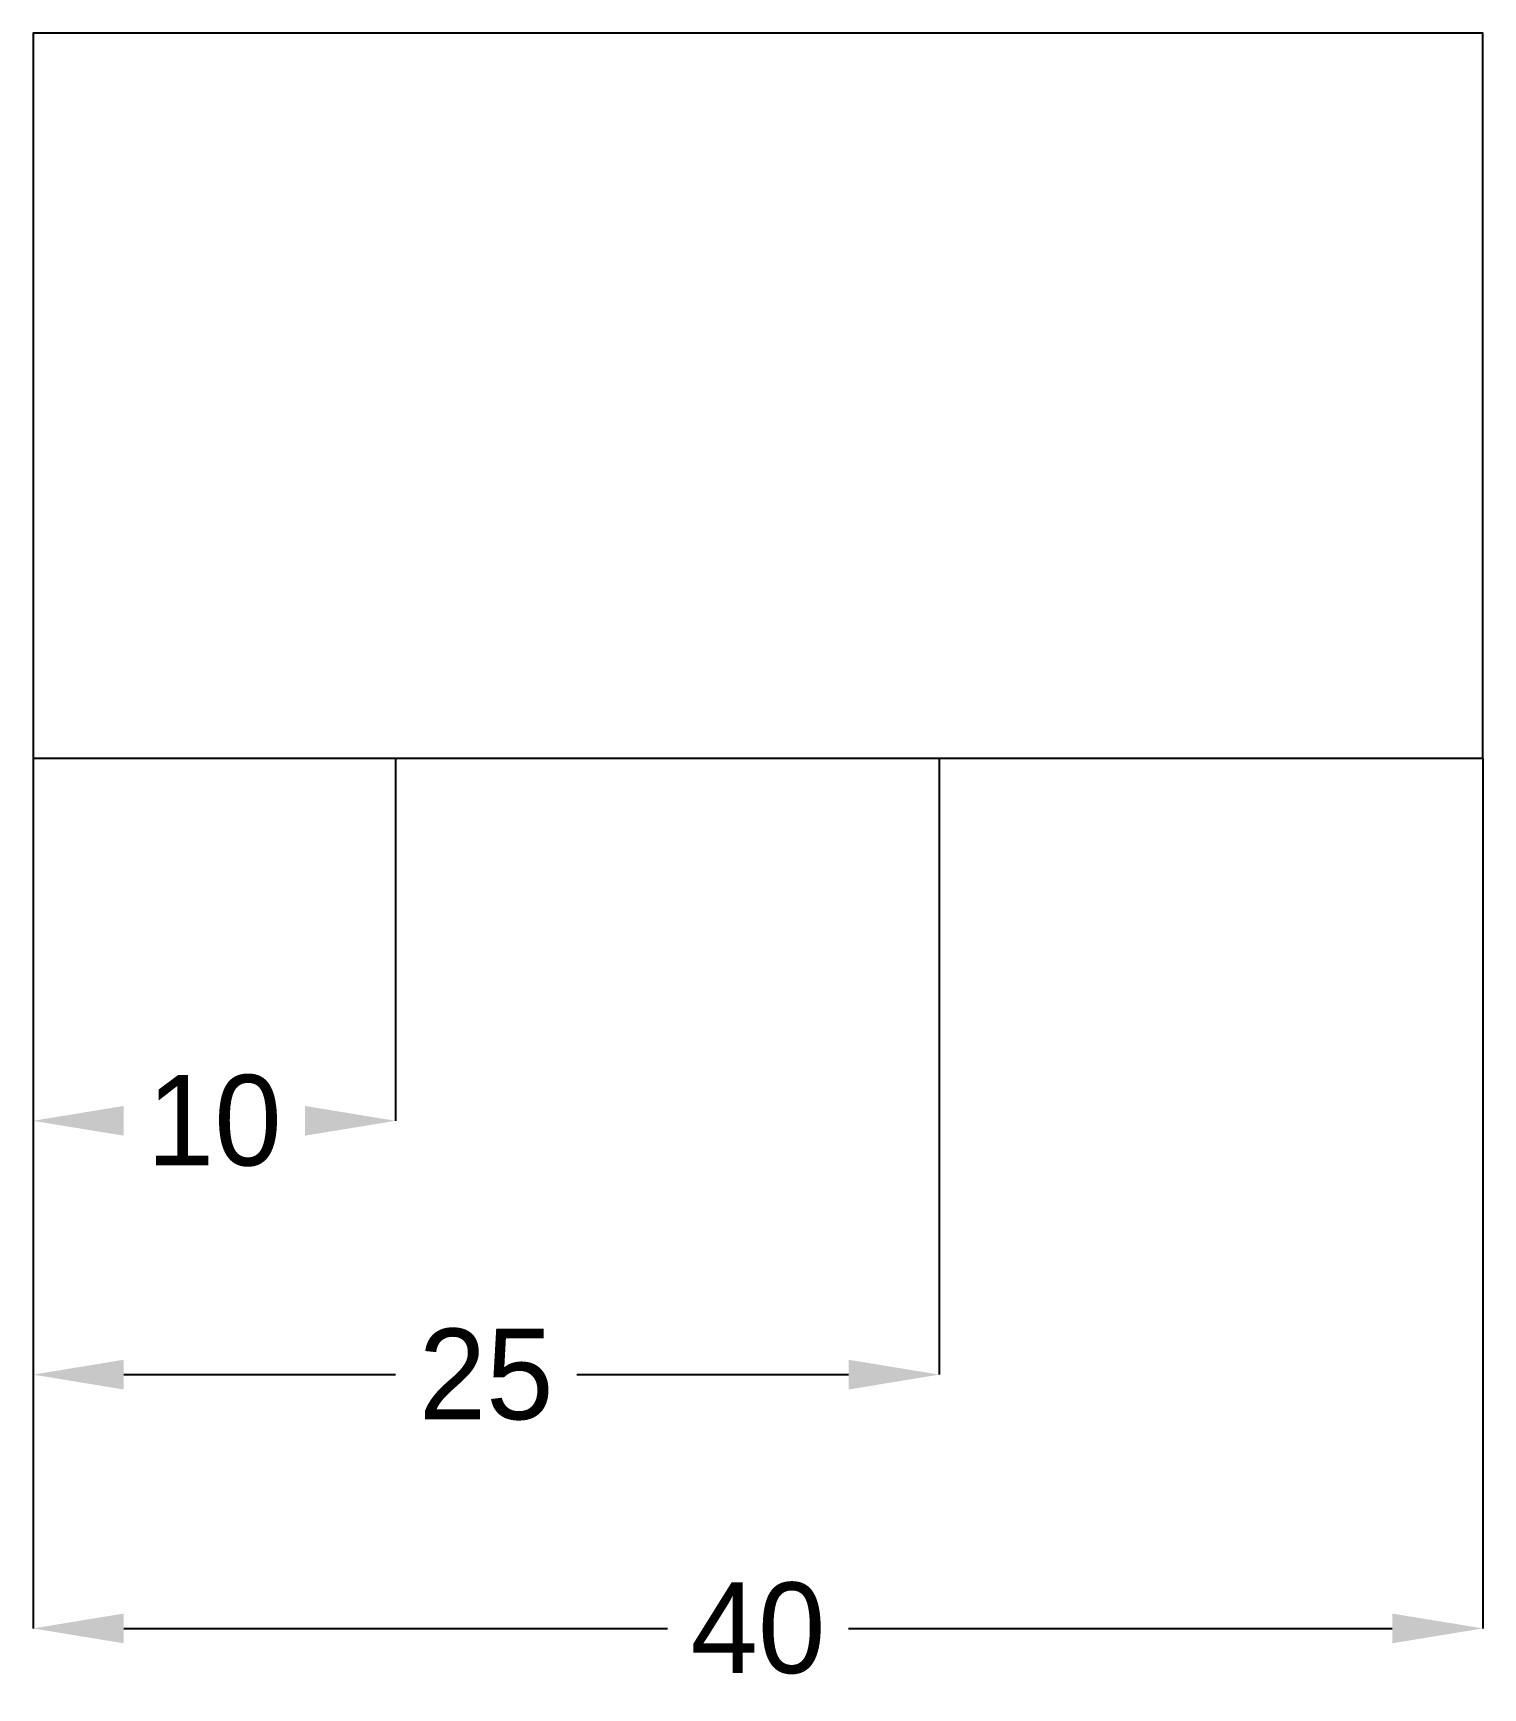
# Model space of a CAD drawing. Header units: metres. Extents: x 0 to 40, y -25.6 to 20.
import ezdxf

# ---------------------------------------------------------------- set-up
doc = ezdxf.new("R2010")
doc.units = ezdxf.units.M
doc.dimstyles.new('CHAIN', dxfattribs={"dimtxt": 2.5, "dimasz": 2.5, "dimexe": 1.25, "dimexo": 0.625, "dimtad": 1, "dimcen": 2.5, "dimazin": 3, "dimtfac": 1, "dimtmove": 0, "dimatfit": 3})

# ---------------------------------------------------------------- blocks, each defined once
blk = doc.blocks.new('_CLOSEDFILLED')
at = {"color": 0, "linetype": 'BYBLOCK'}
blk.add_solid([(-1, 0.164), (0, 0), (-1, -0.164)], dxfattribs=at)
blk = doc.blocks.new('*D1')
for p, q in [((0, 0), (0, -10)), ((10, 0), (10, -10))]:
    blk.add_line(p, q)
at = {"layer": 'Defpoints'}
for p in [(0, 0), (10, 0), (0, -10)]:
    blk.add_point(p, dxfattribs=at)
at = {"xscale": 2.5, "yscale": 2.5, "rotation": 180}
blk.add_blockref('_CLOSEDFILLED', (0, -10), dxfattribs=at)
at = {"xscale": 2.5, "yscale": 2.5}
blk.add_blockref('_CLOSEDFILLED', (10, -10), dxfattribs=at)
at = {"insert": (5, -10), "char_height": 2.5, "attachment_point": 5}
blk.add_mtext('10', dxfattribs=at)
blk = doc.blocks.new('*D2')
for p, q in [((0, 0), (0, -17)), ((25, 0), (25, -17)), ((2.5, -17), (10, -17)), ((15, -17), (22.5, -17))]:
    blk.add_line(p, q)
at = {"layer": 'Defpoints'}
for p in [(0, 0), (25, 0), (0, -17)]:
    blk.add_point(p, dxfattribs=at)
at = {"xscale": 2.5, "yscale": 2.5, "rotation": 180}
blk.add_blockref('_CLOSEDFILLED', (0, -17), dxfattribs=at)
at = {"xscale": 2.5, "yscale": 2.5}
blk.add_blockref('_CLOSEDFILLED', (25, -17), dxfattribs=at)
at = {"insert": (12.5, -17), "char_height": 2.5, "attachment_point": 5}
blk.add_mtext('25', dxfattribs=at)
blk = doc.blocks.new('*D3')
for p, q in [((0, 0), (0, -24)), ((40, 0), (40, -24)), ((2.5, -24), (17.5, -24)), ((22.5, -24), (37.5, -24))]:
    blk.add_line(p, q)
at = {"layer": 'Defpoints'}
for p in [(0, 0), (40, 0), (0, -24)]:
    blk.add_point(p, dxfattribs=at)
at = {"xscale": 2.5, "yscale": 2.5, "rotation": 180}
blk.add_blockref('_CLOSEDFILLED', (0, -24), dxfattribs=at)
at = {"xscale": 2.5, "yscale": 2.5}
blk.add_blockref('_CLOSEDFILLED', (40, -24), dxfattribs=at)
at = {"insert": (20, -24), "char_height": 2.5, "attachment_point": 5}
blk.add_mtext('40', dxfattribs=at)

msp = doc.modelspace()

# ---------------------------------------------------------------- linework, layer by layer
msp.add_lwpolyline([(0, 0), (40, 0), (40, 20), (0, 20)], close=True)

# ---------------------------------------------------------------- dimensions: what is measured, and where the dimension line sits
for base, p2, picture, middle in [((0, -10), (10, 0), '*D1', (5, -10)), ((0, -17), (25, 0), '*D2', (12.5, -17)), ((0, -24), (40, 0), '*D3', (20, -24))]:
    dim = msp.add_linear_dim(base=base, p1=(0, 0), p2=p2, dimstyle='CHAIN')
    dim.commit()
    dim.dimension.update_dxf_attribs({"geometry": picture, "text_midpoint": middle})

doc.saveas('drawing.dxf')
